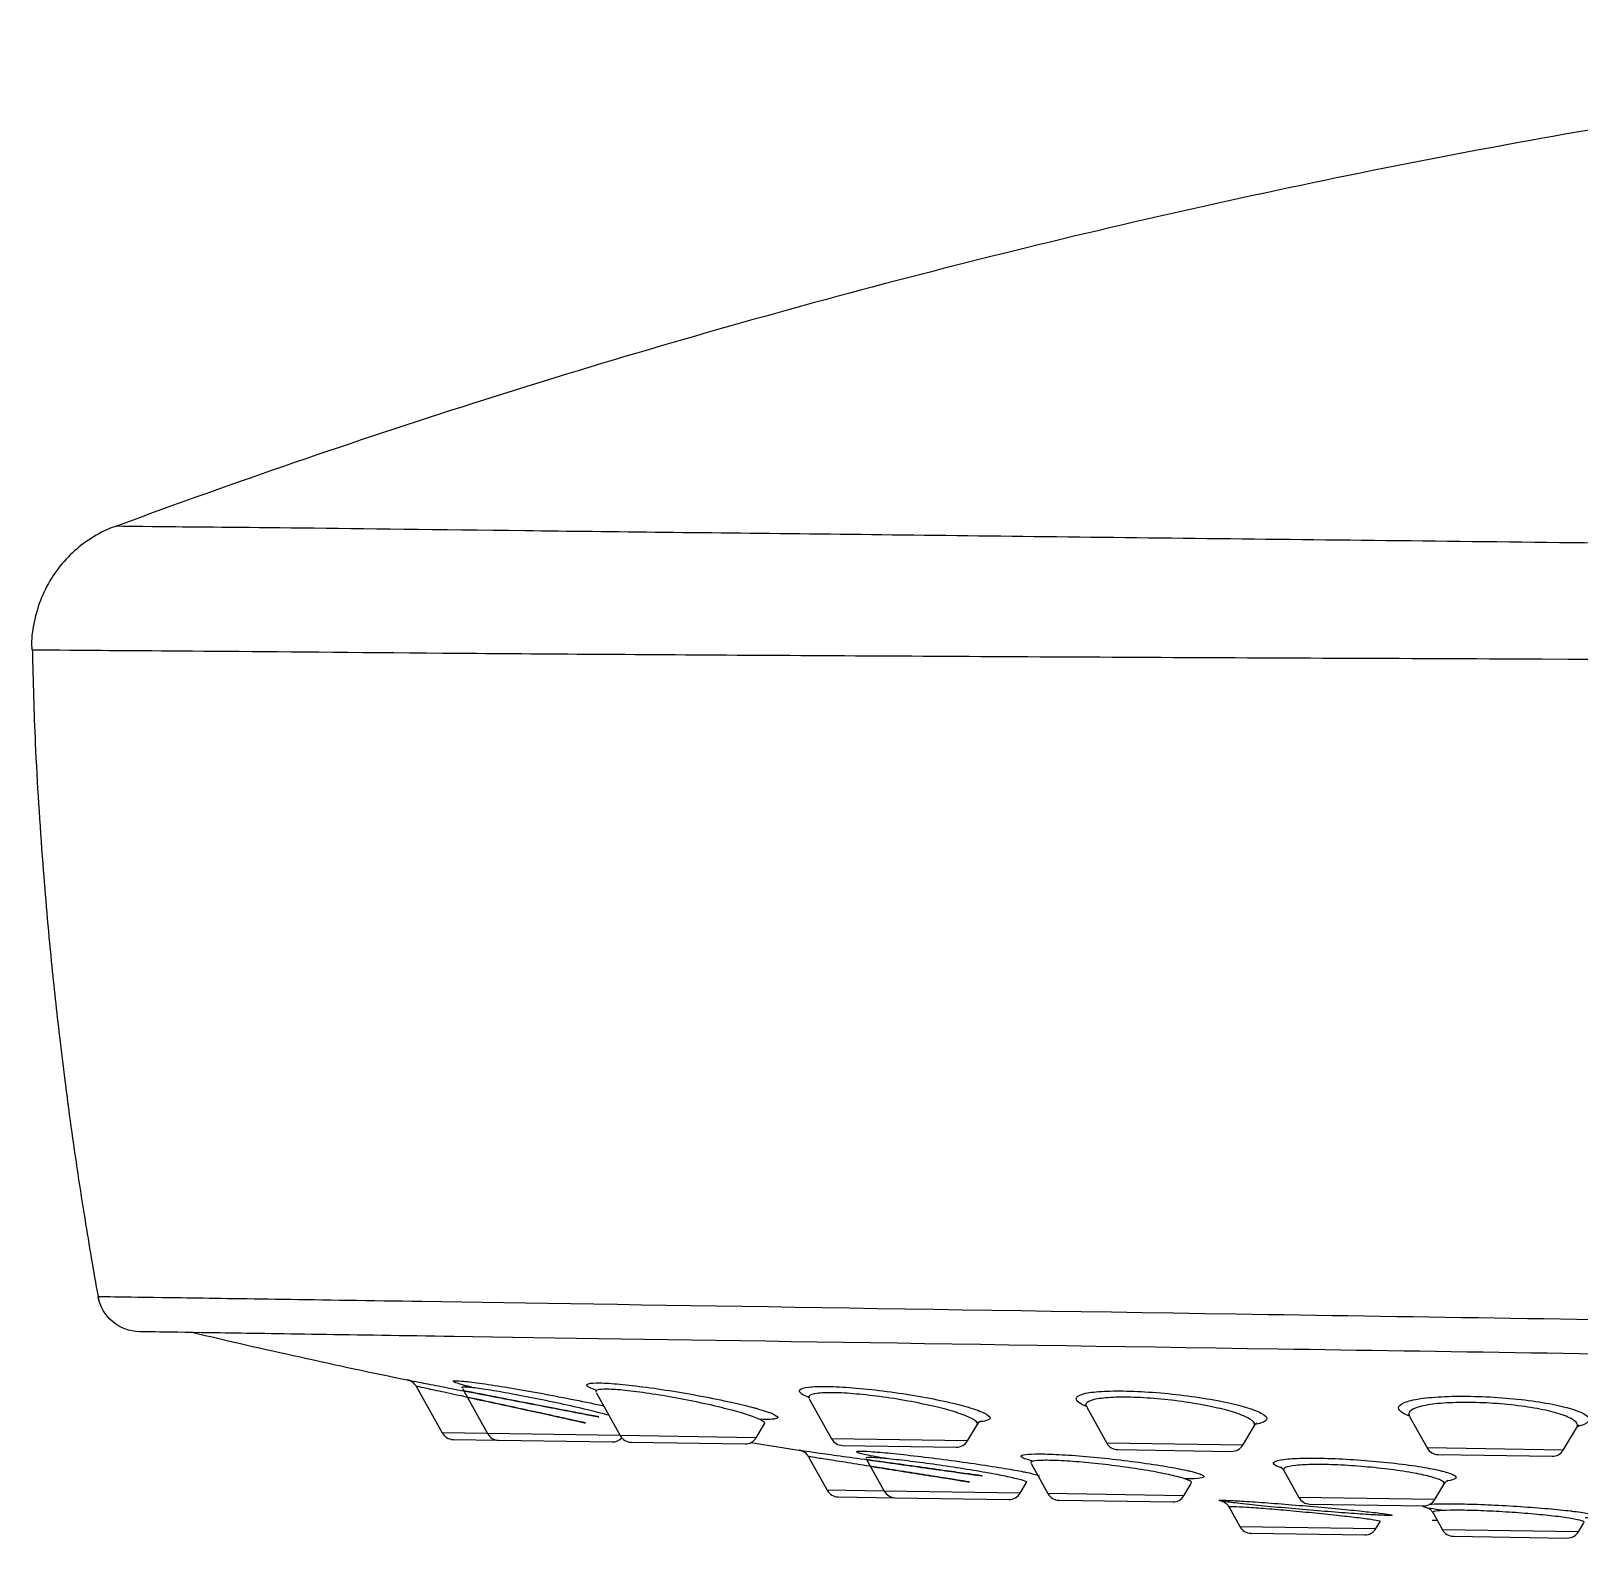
# Model space of a CAD drawing. Extents: x 20895 to 21489, y -3026 to -2606.
# Drawn here: x 21161.39 to 21197.49, y -2711.96 to -2676.83 of the extents above; entities that cross this region are included whole.
import ezdxf

# ---------------------------------------------------------------- set-up
doc = ezdxf.new("R2010")
doc.units = 0
doc.header["$LTSCALE"] = 7
doc.header["$MEASUREMENT"] = 0
doc.layers.add('41', color=7, linetype='CONTINUOUS')

msp = doc.modelspace()

# ---------------------------------------------------------------- linework, layer by layer
at = {"layer": '41', "color": 7, "linetype": 'Continuous'}
for p, q in [((21170.38129, -2708.43943), (21170.97889, -2709.51209)), ((21171.44849, -2708.47538), (21172.03507, -2709.52825)), ((21174.57247, -2708.57203), (21175.13162, -2709.57566)), ((21179.53963, -2708.72148), (21180.05752, -2709.65106)), ((21186.01057, -2708.91197), (21186.47707, -2709.74933)), ((21178.30445, -2709.62423), (21178.49576, -2709.30428)), ((21183.23035, -2709.69963), (21183.45224, -2709.32853)), ((21189.64991, -2709.7979), (21189.91312, -2709.3577)), ((21193.54331, -2709.12874), (21193.95281, -2709.86377)), ((21197.12564, -2709.91233), (21197.43921, -2709.38793)), ((21171.23637, -2709.66605), (21172.29258, -2709.68221)), ((21172.29255, -2709.68221), (21174.94583, -2709.72283)), ((21175.3891, -2709.72962), (21178.04238, -2709.77023)), ((21179.53245, -2710.08322), (21179.95947, -2710.8497)), ((21180.315, -2709.80502), (21182.96828, -2709.84564)), ((21180.86618, -2710.11631), (21181.28608, -2710.87001)), ((21186.73456, -2709.90329), (21189.38783, -2709.9439)), ((21194.21029, -2710.01772), (21196.86357, -2710.05834)), ((21184.71413, -2710.2253), (21185.10589, -2710.92848)), ((21190.60922, -2710.39171), (21190.95818, -2711.01807)), ((21184.45891, -2710.91858), (21184.60669, -2710.67143)), ((21188.27872, -2710.97705), (21188.45098, -2710.68897)), ((21194.13101, -2711.06663), (21194.34202, -2710.71375)), ((21180.21695, -2711.00366), (21181.54359, -2711.02397)), ((21181.54356, -2711.02397), (21184.19684, -2711.06458)), ((21185.36337, -2711.08244), (21188.01665, -2711.12305)), ((21191.21566, -2711.17202), (21193.86894, -2711.21264)), ((21189.33095, -2711.24309), (21189.33283, -2711.24647)), ((21189.33283, -2711.24647), (21189.58389, -2711.69711)), ((21192.75672, -2711.74568), (21192.85279, -2711.58502)), ((21192.85279, -2711.58503), (21192.85366, -2711.58356)), ((21194.08771, -2711.37782), (21194.30586, -2711.76939)), ((21189.84137, -2711.85107), (21192.49465, -2711.89169)), ((21194.56335, -2711.92335), (21197.21662, -2711.96397)), ((21197.4787, -2711.81796), (21197.60357, -2711.60913))]:
    msp.add_line(p, q, dxfattribs=at)
at = {"layer": '41', "color": 3, "linetype": 'Continuous'}
for p, q in [((21172.03497, -2709.52825), (21170.97889, -2709.51209)), ((21175.1316, -2709.57566), (21172.03507, -2709.52825)), ((21178.30445, -2709.62423), (21175.13162, -2709.57566)), ((21183.23035, -2709.69963), (21180.05752, -2709.65106)), ((21189.64991, -2709.7979), (21186.47707, -2709.74933)), ((21197.12564, -2709.91233), (21193.95281, -2709.86377)), ((21181.28603, -2710.87001), (21179.95947, -2710.8497)), ((21184.45891, -2710.91858), (21181.28608, -2710.87001)), ((21188.27872, -2710.97705), (21185.10589, -2710.92848)), ((21194.13101, -2711.06663), (21190.95818, -2711.01807)), ((21189.58389, -2711.69711), (21192.75672, -2711.74568)), ((21197.4787, -2711.81796), (21194.30586, -2711.76939))]:
    msp.add_line(p, q, dxfattribs=at)
at = {"layer": '41', "color": 7, "linetype": 'Continuous', "extrusion": (-0.000153461, 2.34914e-06, -1)}
msp.add_arc((-21163.93529, -2706.15388, -3.26029), 1, 270.876454, 349.699209, dxfattribs=at)
at = {"layer": '41', "color": 7, "linetype": 'Continuous'}
for centre, radius, start, end in [((21206.26866, -2533.17339), 178.78726, 256.700041, 258.360182), ((21171.24096, -2709.36608), 0.3, 209.123, 269.123), ((21172.29714, -2709.38225), 0.3, 209.123, 269.123), ((21174.95042, -2709.42286), 0.3, 269.123, 316.758329), ((21175.39369, -2709.42965), 0.3, 209.123, 269.123), ((21178.04697, -2709.47027), 0.3, 269.123, 329.123), ((21206.26866, -2533.17339), 178.78726, 260.96038, 261.337523), ((21180.31959, -2709.50505), 0.3, 209.123, 269.123), ((21182.97287, -2709.54567), 0.3, 269.123, 329.123), ((21186.73915, -2709.60332), 0.3, 209.123, 269.123), ((21189.39243, -2709.64394), 0.3, 269.123, 329.123), ((21194.21488, -2709.71776), 0.3, 209.123, 269.123), ((21196.86816, -2709.75838), 0.3, 269.123, 329.123), ((21180.22154, -2710.70369), 0.3, 209.123, 269.123), ((21181.54815, -2710.724), 0.3, 209.123, 269.123), ((21184.20143, -2710.76462), 0.3, 269.123, 329.123), ((21185.36796, -2710.78247), 0.3, 209.123, 269.123), ((21188.02124, -2710.82309), 0.3, 269.123, 329.123), ((21191.22025, -2710.87206), 0.3, 209.123, 269.123), ((21193.87353, -2710.91268), 0.3, 269.123, 329.123), ((21206.26866, -2533.17339), 178.78726, 266.087792, 266.124488), ((21189.84596, -2711.5511), 0.3, 209.123, 269.123), ((21192.49924, -2711.59172), 0.3, 269.123, 329.123), ((21194.56794, -2711.62339), 0.3, 209.123, 269.123), ((21197.22122, -2711.664), 0.3, 269.123, 329.123)]:
    msp.add_arc(centre, radius, start, end, dxfattribs=at)
at = {"layer": '41', "color": 7, "linetype": 'Continuous', "extrusion": (0.000940365, -0.000181939, 1)}
msp.add_arc((21170.10282, -2708.56914, 20.43176), 0.3, 26.606432, 79.023699, dxfattribs=at)
at = {"layer": '41', "color": 7, "linetype": 'Continuous', "extrusion": (0.000569763, -8.72178e-06, 1)}
msp.add_arc((21179.2576, -2710.21236, 12.10445), 0.3, 25.511038, 81.946746, dxfattribs=at)
at = {"layer": '41', "color": 7, "linetype": 'Continuous'}
for points, knots in [([(21216.07185, -2676.82509), (21213.14641, -2677.05222), (21207.20225, -2677.64911), (21198.27667, -2678.96877), (21189.31331, -2680.71654), (21180.44039, -2682.87707), (21171.78916, -2685.408), (21166.14833, -2687.34858), (21163.40415, -2688.36242)], [0, 0, 0, 0, 0.16263823, 0.33143989, 0.50024289, 0.66904591, 0.83784757, 1, 1, 1, 1]), ([(21163.40389, -2688.36314), (21163.32055, -2688.38889), (21163.06266, -2688.48298), (21162.6656, -2688.71933), (21162.24149, -2689.08025), (21161.88819, -2689.51982), (21161.61218, -2690.03319), (21161.44978, -2690.60699), (21161.38475, -2691.02826), (21161.41061, -2691.24483), (21161.41275, -2691.26099)], [0, 0, 0, 0, 0.06917775, 0.21929536, 0.36504276, 0.5115532, 0.66674116, 0.82598481, 0.98701631, 1, 1, 1, 1]), ([(21161.42058, -2691.25946), (21161.43321, -2691.98529), (21161.48367, -2693.64875), (21161.63886, -2696.07121), (21161.83771, -2698.3502), (21162.02, -2700.03178), (21162.16571, -2701.2218), (21162.29413, -2702.19571), (21162.45252, -2703.31366), (21162.6772, -2704.76387), (21162.8632, -2705.84551), (21162.97182, -2706.44421)], [0, 0, 0, 0, 0.14248967, 0.32677485, 0.47648938, 0.59163186, 0.65885347, 0.71188231, 0.78450509, 0.8805444, 1, 1, 1, 1]), ([(21234.55517, -2708.23503), (21229.43246, -2708.15662), (21222.38783, -2708.04878), (21210.59749, -2707.86829), (21206.55012, -2707.80634), (21198.3424, -2707.6807), (21194.35225, -2707.61962), (21182.72287, -2707.4416), (21175.968, -2707.3382), (21168.88599, -2707.22979), (21167.03896, -2707.20151), (21164.56353, -2707.16362), (21163.91759, -2707.15373), (21163.92024, -2707.15377)], [0, 0, 0, 0, 0.2500072, 0.2500072, 0.37501081, 0.37501081, 0.50001441, 0.50001441, 0.75002161, 0.75002161, 0.87502521, 0.87502521, 1, 1, 1, 1]), ([(21170.17289, -2708.27901), (21170.17286, -2708.27901), (21170.17556, -2708.27953), (21170.18099, -2708.28058), (21170.202, -2708.28464), (21170.26451, -2708.29674), (21170.36302, -2708.31579), (21170.46183, -2708.33491), (21170.59947, -2708.36153), (21170.76427, -2708.39339), (21170.93152, -2708.42572), (21171.1312, -2708.46431), (21171.34694, -2708.506), (21171.56707, -2708.54852), (21171.80984, -2708.5954), (21172.05566, -2708.64285), (21172.30567, -2708.69111), (21172.56569, -2708.74127), (21172.81444, -2708.78924), (21173.06478, -2708.83752), (21173.31069, -2708.88491), (21173.53129, -2708.92742), (21173.70646, -2708.96116), (21173.86934, -2708.99253), (21174.0107, -2709.01975)], [0, 0, 0, 0, 0.03557056, 0.03557056, 0.03557056, 0.17293505, 0.17293505, 0.17293505, 0.31069873, 0.31069873, 0.31069873, 0.45052423, 0.45052423, 0.45052423, 0.59321954, 0.59321954, 0.59321954, 0.73839576, 0.73839576, 0.73839576, 0.88455147, 0.88455147, 0.88455147, 1, 1, 1, 1]), ([(21171.73365, -2708.4666), (21171.69664, -2708.45758), (21171.66141, -2708.44882), (21171.62814, -2708.44036), (21171.47704, -2708.40197), (21171.36362, -2708.36913), (21171.29967, -2708.34515), (21171.26699, -2708.33289), (21171.24668, -2708.32275), (21171.23909, -2708.31497)], [0, 0, 0, 0, 0.12594937, 0.12594937, 0.12594937, 0.70481239, 0.70481239, 0.70481239, 1, 1, 1, 1]), ([(21174.0107, -2709.01975), (21174.04651, -2709.02665), (21174.08106, -2709.0333), (21174.11422, -2709.03968), (21174.27502, -2709.07064), (21174.40507, -2709.09567), (21174.4925, -2709.11249), (21174.57816, -2709.12898), (21174.62531, -2709.13805), (21174.62962, -2709.13888), (21174.63388, -2709.1397), (21174.59661, -2709.13253), (21174.52114, -2709.11801), (21174.44576, -2709.1035), (21174.33028, -2709.08128), (21174.18462, -2709.05324), (21174.03726, -2709.02487), (21173.85511, -2708.9898), (21173.65322, -2708.95091), (21173.44744, -2708.91126), (21173.21564, -2708.8666), (21172.97657, -2708.8205), (21172.73298, -2708.77354), (21172.47521, -2708.72382), (21172.22419, -2708.67538), (21171.97056, -2708.62643), (21171.71678, -2708.57743), (21171.48412, -2708.53249), (21171.4803, -2708.53176), (21171.4765, -2708.53102), (21171.47269, -2708.53029)], [0, 0, 0, 0, 0.02498862, 0.02498862, 0.02498862, 0.14787356, 0.14787356, 0.14787356, 0.26823203, 0.26823203, 0.26823203, 0.3869032, 0.3869032, 0.3869032, 0.50540646, 0.50540646, 0.50540646, 0.62527724, 0.62527724, 0.62527724, 0.74748153, 0.74748153, 0.74748153, 0.87203589, 0.87203589, 0.87203589, 0.99793664, 0.99793664, 0.99793664, 1, 1, 1, 1]), ([(21174.57259, -2708.5195), (21174.50355, -2708.49504), (21174.44941, -2708.47241), (21174.41248, -2708.45242), (21174.39078, -2708.44067), (21174.37481, -2708.42971), (21174.36466, -2708.41967)], [0, 0, 0, 0, 0.6300107, 0.6300107, 0.6300107, 1, 1, 1, 1]), ([(21179.55261, -2708.69736), (21179.47154, -2708.66596), (21179.4089, -2708.63584), (21179.3678, -2708.60827), (21179.3571, -2708.6011), (21179.34781, -2708.59406), (21179.33994, -2708.58718)], [0, 0, 0, 0, 0.79342029, 0.79342029, 0.79342029, 1, 1, 1, 1]), ([(21185.97083, -2708.85747), (21185.97098, -2708.85722), (21185.97407, -2708.85488), (21185.99451, -2708.85682), (21186.00373, -2708.90216), (21186.00422, -2708.9046)], [0, 0, 0, 0, 0.08764867, 0.95226641, 1, 1, 1, 1]), ([(21178.78273, -2709.17365), (21178.76205, -2709.18329), (21178.72652, -2709.19027), (21178.67684, -2709.19432), (21178.60481, -2709.20018), (21178.50126, -2709.2), (21178.37318, -2709.19385)], [0, 0, 0, 0, 0.40831551, 0.40831551, 0.40831551, 1, 1, 1, 1]), ([(21183.45857, -2709.33209), (21183.46488, -2709.31621), (21183.48526, -2709.2693), (21183.52912, -2709.24627), (21183.53676, -2709.24061), (21183.53815, -2709.24074)], [0, 0, 0, 0, 0.22586087, 0.76068863, 1, 1, 1, 1]), ([(21183.71421, -2709.21104), (21183.6924, -2709.22193), (21183.66218, -2709.23143), (21183.62383, -2709.23935), (21183.58326, -2709.24772), (21183.53304, -2709.25442), (21183.47432, -2709.25935)], [0, 0, 0, 0, 0.4860828, 0.4860828, 0.4860828, 1, 1, 1, 1]), ([(21189.91972, -2709.35737), (21189.92185, -2709.34977), (21189.93621, -2709.30136), (21189.97425, -2709.28815), (21189.98084, -2709.28552), (21189.98078, -2709.28542)], [0, 0, 0, 0, 0.10593375, 0.72308109, 1, 1, 1, 1]), ([(21193.50857, -2709.07826), (21193.51228, -2709.07399), (21193.53252, -2709.07377), (21193.53748, -2709.11894), (21193.53754, -2709.11957)], [0, 0, 0, 0, 0.98607013, 1, 1, 1, 1]), ([(21197.445, -2709.3923), (21197.4568, -2709.37009), (21197.4766, -2709.33138), (21197.48604, -2709.32648), (21197.4866, -2709.32763)], [0, 0, 0, 0, 0.45620781, 1, 1, 1, 1]), ([(21179.30657, -2709.91594), (21179.3065, -2709.91593), (21179.31432, -2709.91703), (21179.33008, -2709.91924), (21179.36528, -2709.92419), (21179.44087, -2709.93481), (21179.55041, -2709.95019), (21179.66024, -2709.96562), (21179.80717, -2709.98626), (21179.97893, -2710.01038), (21180.15211, -2710.0347), (21180.35523, -2710.06321), (21180.5716, -2710.09358), (21180.79016, -2710.12426), (21181.02822, -2710.15766), (21181.26629, -2710.19105), (21181.50618, -2710.2247), (21181.75269, -2710.25927), (21181.98548, -2710.2919), (21182.21868, -2710.32459), (21182.44458, -2710.35625), (21182.64414, -2710.38421), (21182.84273, -2710.41203), (21183.02078, -2710.43697), (21183.16298, -2710.45688), (21183.28148, -2710.47348), (21183.37783, -2710.48697), (21183.44606, -2710.49652)], [0, 0, 0, 0, 0.05332965, 0.05332965, 0.05332965, 0.17205333, 0.17205333, 0.17205333, 0.29109191, 0.29109191, 0.29109191, 0.41112117, 0.41112117, 0.41112117, 0.53238477, 0.53238477, 0.53238477, 0.65459538, 0.65459538, 0.65459538, 0.77704144, 0.77704144, 0.77704144, 0.89889434, 0.89889434, 0.89889434, 1, 1, 1, 1]), ([(21181.37299, -2710.11856), (21181.26931, -2710.10093), (21181.17407, -2710.08399), (21181.09008, -2710.06821), (21181.00489, -2710.05221), (21180.92999, -2710.03719), (21180.86757, -2710.02359), (21180.75442, -2709.99892), (21180.68045, -2709.9784), (21180.65299, -2709.96399), (21180.6487, -2709.96175), (21180.64552, -2709.95963), (21180.64345, -2709.95766)], [0, 0, 0, 0, 0.24193828, 0.24193828, 0.24193828, 0.48497408, 0.48497408, 0.48497408, 0.93054766, 0.93054766, 0.93054766, 1, 1, 1, 1]), ([(21183.44606, -2710.49652), (21183.45909, -2710.49835), (21183.47115, -2710.50003), (21183.4822, -2710.50158), (21183.5503, -2710.51112), (21183.58028, -2710.51531), (21183.56951, -2710.51381), (21183.55881, -2710.51231), (21183.50756, -2710.50513), (21183.42016, -2710.49289), (21183.33269, -2710.48065), (21183.20666, -2710.463), (21183.05265, -2710.44143), (21182.89759, -2710.41971), (21182.70998, -2710.39343), (21182.50529, -2710.36475), (21182.29856, -2710.33578), (21182.06878, -2710.30358), (21181.83473, -2710.27077), (21181.59862, -2710.23766), (21181.35169, -2710.20303), (21181.11424, -2710.16972), (21181.03206, -2710.15819), (21180.95023, -2710.14671), (21180.86956, -2710.13539)], [0, 0, 0, 0, 0.02447649, 0.02447649, 0.02447649, 0.17748538, 0.17748538, 0.17748538, 0.32958502, 0.32958502, 0.32958502, 0.48177536, 0.48177536, 0.48177536, 0.63500267, 0.63500267, 0.63500267, 0.78977418, 0.78977418, 0.78977418, 0.94594283, 0.94594283, 0.94594283, 1, 1, 1, 1]), ([(21184.72931, -2710.16536), (21184.71944, -2710.16277), (21184.70986, -2710.16019), (21184.70056, -2710.15764), (21184.59197, -2710.12783), (21184.52096, -2710.10034), (21184.49412, -2710.07762), (21184.4941, -2710.07761), (21184.49408, -2710.07759), (21184.49407, -2710.07758)], [0, 0, 0, 0, 0.07810898, 0.07810898, 0.07810898, 0.99942765, 0.99942765, 0.99942765, 1, 1, 1, 1]), ([(21190.537, -2710.3087), (21190.53709, -2710.3087), (21190.53906, -2710.3093), (21190.55869, -2710.31792), (21190.5905, -2710.36531), (21190.60765, -2710.39156)], [0, 0, 0, 0, 0.08517126, 0.60036077, 1, 1, 1, 1]), ([(21188.72738, -2710.55058), (21188.69755, -2710.56628), (21188.62625, -2710.57726), (21188.51922, -2710.58257), (21188.45688, -2710.58565), (21188.38139, -2710.58687), (21188.29521, -2710.58621)], [0, 0, 0, 0, 0.63197254, 0.63197254, 0.63197254, 1, 1, 1, 1]), ([(21194.34845, -2710.71378), (21194.35315, -2710.7018), (21194.37138, -2710.66027), (21194.42079, -2710.62782), (21194.44087, -2710.61697), (21194.44343, -2710.61574), (21194.44343, -2710.61571)], [0, 0, 0, 0, 0.12728246, 0.48760749, 0.83933956, 1, 1, 1, 1]), ([(21193.13526, -2711.43359), (21193.12968, -2711.43648), (21193.10793, -2711.43798), (21193.07048, -2711.43803), (21193.01319, -2711.4381), (21192.91756, -2711.43475), (21192.79155, -2711.42827), (21192.66559, -2711.42179), (21192.50583, -2711.41201), (21192.32551, -2711.39973), (21192.14487, -2711.38743), (21191.93864, -2711.37228), (21191.72385, -2711.35555), (21191.50836, -2711.33877), (21191.27834, -2711.31992), (21191.05272, -2711.30057), (21190.82635, -2711.28115), (21190.59819, -2711.26068), (21190.38705, -2711.24086), (21190.17551, -2711.221), (21189.97521, -2711.20124), (21189.8028, -2711.18322), (21189.69966, -2711.17244), (21189.60497, -2711.16212), (21189.5216, -2711.15259), (21189.37867, -2711.13625), (21189.26632, -2711.12187), (21189.19457, -2711.11072), (21189.12495, -2711.0999), (21189.09153, -2711.09183), (21189.09722, -2711.08717), (21189.09722, -2711.08717), (21189.09722, -2711.08717), (21189.09722, -2711.08716)], [0, 0, 0, 0, 0.07015784, 0.07015784, 0.07015784, 0.17747494, 0.17747494, 0.17747494, 0.28473618, 0.28473618, 0.28473618, 0.39218929, 0.39218929, 0.39218929, 0.49999862, 0.49999862, 0.49999862, 0.60817462, 0.60817462, 0.60817462, 0.71656761, 0.71656761, 0.71656761, 0.780816, 0.780816, 0.780816, 0.89208359, 0.89208359, 0.89208359, 0.99995291, 0.99995291, 0.99995291, 1, 1, 1, 1]), ([(21189.15871, -2711.10335), (21189.15889, -2711.10343), (21189.16128, -2711.1041), (21189.17297, -2711.10731), (21189.20635, -2711.12057), (21189.25683, -2711.15179), (21189.3035, -2711.19414), (21189.32207, -2711.23182), (21189.32719, -2711.24456)], [0, 0, 0, 0, 0.14523478, 0.34939648, 0.51065544, 0.66825712, 0.89546918, 1, 1, 1, 1]), ([(21193.96126, -2711.25659), (21193.96127, -2711.25623), (21193.96974, -2711.25895), (21194.01433, -2711.28679), (21194.06106, -2711.32839), (21194.07852, -2711.36618), (21194.08377, -2711.37949)], [0, 0, 0, 0, 0.38445171, 0.63518089, 0.88309808, 1, 1, 1, 1])]:
    msp.add_open_spline(points, degree=3, knots=knots, dxfattribs=at)
at = {"layer": '41', "color": 3, "linetype": 'Continuous'}
for points, knots in [([(21163.37021, -2688.36637), (21163.37021, -2688.36637), (21163.37021, -2688.36637), (21163.36889, -2688.36638), (21163.74736, -2688.37117), (21165.2045, -2688.38626), (21166.29635, -2688.39516), (21169.14697, -2688.42639), (21170.87543, -2688.44905), (21174.93689, -2688.49649), (21177.26781, -2688.52258), (21182.31185, -2688.57885), (21185.08674, -2688.61213), (21190.89656, -2688.67994), (21193.91158, -2688.71204), (21203.28484, -2688.82123), (21209.74102, -2688.90604), (21215.88473, -2688.97686)], [0, 0, 0, 0, 0.00008261, 0.00008261, 0.12507228, 0.12507228, 0.25006195, 0.25006195, 0.37505163, 0.37505163, 0.5000413, 0.5000413, 0.62503098, 0.62503098, 0.75002065, 0.75002065, 1, 1, 1, 1]), ([(21216.25057, -2691.55221), (21209.88034, -2691.5333), (21203.14902, -2691.5006), (21193.36303, -2691.4604), (21190.21221, -2691.44867), (21184.13322, -2691.41825), (21181.2312, -2691.40187), (21175.95299, -2691.37229), (21173.51165, -2691.35612), (21169.26218, -2691.32378), (21167.45288, -2691.30636), (21164.46818, -2691.28273), (21163.32691, -2691.27579), (21161.80248, -2691.26327), (21161.40642, -2691.25907), (21161.40778, -2691.25904), (21161.40778, -2691.25904), (21161.40778, -2691.25904)], [0, 0, 0, 0, 0.24999957, 0.24999957, 0.37499936, 0.37499936, 0.49999915, 0.49999915, 0.62499893, 0.62499893, 0.74999872, 0.74999872, 0.87499851, 0.87499851, 0.99999829, 0.99999829, 1, 1, 1, 1]), ([(21162.9514, -2706.33127), (21162.9514, -2706.33127), (21162.9514, -2706.33127), (21162.95323, -2706.3313), (21163.62378, -2706.34066), (21166.17425, -2706.37832), (21168.07453, -2706.4069), (21175.35099, -2706.51862), (21182.28914, -2706.62735), (21194.21481, -2706.81159), (21198.30646, -2706.87443), (21206.72321, -2707.00003), (21210.86836, -2707.06009), (21218.92368, -2707.17078), (21222.73942, -2707.21998), (21229.67725, -2707.29979), (21232.76573, -2707.32923), (21235.33831, -2707.34661)], [0, 0, 0, 0, 0.00000992, 0.00000992, 0.12500868, 0.12500868, 0.25000744, 0.25000744, 0.50000496, 0.50000496, 0.62500372, 0.62500372, 0.75000248, 0.75000248, 0.87500124, 0.87500124, 1, 1, 1, 1]), ([(21171.23909, -2708.31497), (21171.23289, -2708.30859), (21171.23519, -2708.30379), (21171.24621, -2708.3007), (21171.27023, -2708.29394), (21171.33636, -2708.2951), (21171.43903, -2708.30406), (21171.54096, -2708.31296), (21171.68166, -2708.3298), (21171.84921, -2708.3531), (21172.01785, -2708.37655), (21172.21819, -2708.40717), (21172.43374, -2708.44238), (21172.65296, -2708.47819), (21172.89377, -2708.51971), (21173.13681, -2708.56354), (21173.38477, -2708.60826), (21173.64175, -2708.6566), (21173.88709, -2708.70466), (21174.13608, -2708.75343), (21174.37994, -2708.80325), (21174.5985, -2708.85002), (21174.65218, -2708.8615), (21174.70468, -2708.87287), (21174.75574, -2708.88408)], [0, 0, 0, 0, 0.06731398, 0.06731398, 0.06731398, 0.21409633, 0.21409633, 0.21409633, 0.35978518, 0.35978518, 0.35978518, 0.50639568, 0.50639568, 0.50639568, 0.65551655, 0.65551655, 0.65551655, 0.80770418, 0.80770418, 0.80770418, 0.96221829, 0.96221829, 0.96221829, 1, 1, 1, 1]), ([(21173.78498, -2709.16217), (21173.6621, -2709.13513), (21173.52037, -2709.10403), (21173.36774, -2709.07065), (21173.1745, -2709.02838), (21172.95875, -2708.98137), (21172.73859, -2708.9336), (21172.51872, -2708.8859), (21172.2884, -2708.83612), (21172.06637, -2708.78831), (21171.84729, -2708.74113), (21171.63037, -2708.69459), (21171.43323, -2708.6524), (21171.23963, -2708.61097), (21171.05995, -2708.57263), (21170.9092, -2708.54051), (21170.76055, -2708.50885), (21170.63607, -2708.48239), (21170.54664, -2708.46339), (21170.45748, -2708.44445), (21170.40077, -2708.43243), (21170.38173, -2708.42839), (21170.37684, -2708.42735), (21170.3744, -2708.42683), (21170.37438, -2708.42683)], [0, 0, 0, 0, 0.11409334, 0.11409334, 0.11409334, 0.25930929, 0.25930929, 0.25930929, 0.404307, 0.404307, 0.404307, 0.54735268, 0.54735268, 0.54735268, 0.68781604, 0.68781604, 0.68781604, 0.82633392, 0.82633392, 0.82633392, 0.96448626, 0.96448626, 0.96448626, 1, 1, 1, 1]), ([(21174.86683, -2709.10222), (21174.74159, -2709.06846), (21174.59586, -2709.03138), (21174.43814, -2708.99314), (21174.2462, -2708.9466), (21174.03151, -2708.89716), (21173.81168, -2708.84886), (21173.59422, -2708.80108), (21173.36585, -2708.75311), (21173.14494, -2708.7088), (21172.92792, -2708.66526), (21172.71231, -2708.62408), (21172.5157, -2708.58858), (21172.32217, -2708.55365), (21172.14189, -2708.52329), (21171.99008, -2708.50007), (21171.83919, -2708.47699), (21171.71234, -2708.46034), (21171.62062, -2708.45158), (21171.52823, -2708.44276), (21171.46892, -2708.44171), (21171.44781, -2708.44852), (21171.44004, -2708.45103), (21171.43737, -2708.45463), (21171.43969, -2708.45926)], [0, 0, 0, 0, 0.11692497, 0.11692497, 0.11692497, 0.25986804, 0.25986804, 0.25986804, 0.40123706, 0.40123706, 0.40123706, 0.5401004, 0.5401004, 0.5401004, 0.6767843, 0.6767843, 0.6767843, 0.81265978, 0.81265978, 0.81265978, 0.94956424, 0.94956424, 0.94956424, 1, 1, 1, 1]), ([(21171.55593, -2708.67867), (21171.55601, -2708.67869), (21171.55608, -2708.6787), (21171.55615, -2708.67872), (21171.76419, -2708.72329), (21171.99054, -2708.77193), (21172.2162, -2708.8206), (21172.43866, -2708.86858), (21172.66651, -2708.91791), (21172.88141, -2708.96461), (21173.09121, -2709.01021), (21173.2942, -2709.05452), (21173.47414, -2709.09393), (21173.64967, -2709.13238), (21173.8078, -2709.16717), (21173.9356, -2709.19535), (21174.06132, -2709.22308), (21174.1609, -2709.24512), (21174.22587, -2709.25951), (21174.29073, -2709.27388), (21174.32276, -2709.281), (21174.3191, -2709.28019), (21174.31539, -2709.27936), (21174.27487, -2709.27037), (21174.20123, -2709.25406), (21174.12582, -2709.23735), (21174.01358, -2709.21253), (21173.87469, -2709.18192), (21173.84596, -2709.17559), (21173.81602, -2709.169), (21173.78498, -2709.16217)], [0, 0, 0, 0, 0.00004423, 0.00004423, 0.00004423, 0.1280118, 0.1280118, 0.1280118, 0.2540979, 0.2540979, 0.2540979, 0.37714247, 0.37714247, 0.37714247, 0.49713463, 0.49713463, 0.49713463, 0.61515997, 0.61515997, 0.61515997, 0.73300895, 0.73300895, 0.73300895, 0.85255523, 0.85255523, 0.85255523, 0.97501659, 0.97501659, 0.97501659, 1, 1, 1, 1]), ([(21174.36466, -2708.41967), (21174.34741, -2708.40258), (21174.34705, -2708.38812), (21174.36413, -2708.3769), (21174.3907, -2708.35945), (21174.46023, -2708.34933), (21174.56718, -2708.34748), (21174.67245, -2708.34566), (21174.81687, -2708.35179), (21174.98829, -2708.36535), (21175.15907, -2708.37886), (21175.36125, -2708.40008), (21175.57807, -2708.4272), (21175.79697, -2708.45457), (21176.03665, -2708.48868), (21176.27777, -2708.52667), (21176.52339, -2708.56537), (21176.77708, -2708.60915), (21177.01869, -2708.65444), (21177.26505, -2708.70063), (21177.50554, -2708.74965), (21177.72079, -2708.79754), (21177.9063, -2708.83881), (21178.07723, -2708.88013), (21178.22314, -2708.91902)], [0, 0, 0, 0, 0.0856032, 0.0856032, 0.0856032, 0.2186581, 0.2186581, 0.2186581, 0.34957651, 0.34957651, 0.34957651, 0.47997062, 0.47997062, 0.47997062, 0.61161053, 0.61161053, 0.61161053, 0.74572527, 0.74572527, 0.74572527, 0.88252667, 0.88252667, 0.88252667, 1, 1, 1, 1]), ([(21178.00445, -2709.06127), (21177.87728, -2709.02253), (21177.72781, -2708.98147), (21177.56509, -2708.94056), (21177.37553, -2708.89291), (21177.16306, -2708.84425), (21176.94475, -2708.7985), (21176.73007, -2708.7535), (21176.50398, -2708.71009), (21176.28462, -2708.67177), (21176.069, -2708.63409), (21175.85411, -2708.60032), (21175.65767, -2708.57326), (21175.46302, -2708.54644), (21175.28122, -2708.5255), (21175.12778, -2708.51224), (21174.97376, -2708.49893), (21174.84404, -2708.49301), (21174.7499, -2708.49501), (21174.65425, -2708.49704), (21174.59257, -2708.5073), (21174.56984, -2708.52484), (21174.55925, -2708.53301), (21174.55697, -2708.54286), (21174.56276, -2708.55417)], [0, 0, 0, 0, 0.11949193, 0.11949193, 0.11949193, 0.25921172, 0.25921172, 0.25921172, 0.39658131, 0.39658131, 0.39658131, 0.53161095, 0.53161095, 0.53161095, 0.66543238, 0.66543238, 0.66543238, 0.79980693, 0.79980693, 0.79980693, 0.93637203, 0.93637203, 0.93637203, 1, 1, 1, 1]), ([(21179.33994, -2708.58718), (21179.30463, -2708.5563), (21179.29793, -2708.52857), (21179.32108, -2708.50569), (21179.34888, -2708.47823), (21179.42059, -2708.457), (21179.53074, -2708.44399), (21179.63865, -2708.43125), (21179.78651, -2708.42603), (21179.96196, -2708.42884), (21180.13509, -2708.43161), (21180.33985, -2708.44226), (21180.55912, -2708.45987), (21180.77831, -2708.47747), (21181.01792, -2708.50249), (21181.25841, -2708.53278), (21181.50189, -2708.56344), (21181.75281, -2708.60033), (21181.99125, -2708.6404), (21182.23438, -2708.68126), (21182.47108, -2708.72652), (21182.68267, -2708.77253), (21182.87314, -2708.81394), (21183.04771, -2708.85689), (21183.1953, -2708.89864)], [0, 0, 0, 0, 0.10940285, 0.10940285, 0.10940285, 0.24075445, 0.24075445, 0.24075445, 0.36939674, 0.36939674, 0.36939674, 0.49629107, 0.49629107, 0.49629107, 0.62311044, 0.62311044, 0.62311044, 0.75150225, 0.75150225, 0.75150225, 0.88245134, 0.88245134, 0.88245134, 1, 1, 1, 1]), ([(21182.98312, -2709.04083), (21182.85418, -2708.99923), (21182.701, -2708.95655), (21182.53326, -2708.91548), (21182.34637, -2708.86972), (21182.13653, -2708.82482), (21181.92036, -2708.78435), (21181.70801, -2708.7446), (21181.48388, -2708.70807), (21181.26604, -2708.67777), (21181.05074, -2708.64781), (21180.83577, -2708.62314), (21180.63911, -2708.60586), (21180.44236, -2708.58858), (21180.25849, -2708.57823), (21180.10334, -2708.57573), (21179.94612, -2708.5732), (21179.81391, -2708.57868), (21179.71802, -2708.59163), (21179.62016, -2708.60485), (21179.55723, -2708.62624), (21179.53404, -2708.65383), (21179.52169, -2708.66851), (21179.52039, -2708.68518), (21179.52978, -2708.70336)], [0, 0, 0, 0, 0.12184138, 0.12184138, 0.12184138, 0.25798177, 0.25798177, 0.25798177, 0.39169771, 0.39169771, 0.39169771, 0.52386781, 0.52386781, 0.52386781, 0.65613895, 0.65613895, 0.65613895, 0.79023327, 0.79023327, 0.79023327, 0.9271285, 0.9271285, 0.9271285, 1, 1, 1, 1]), ([(21186.03317, -2708.90732), (21185.94301, -2708.87216), (21185.87369, -2708.83724), (21185.82878, -2708.80418), (21185.76845, -2708.75977), (21185.75069, -2708.71752), (21185.77769, -2708.68108), (21185.8044, -2708.64502), (21185.87578, -2708.61363), (21185.98655, -2708.58976), (21186.09517, -2708.56635), (21186.24478, -2708.54952), (21186.42305, -2708.54083), (21186.59785, -2708.53231), (21186.80509, -2708.53138), (21187.02735, -2708.53816), (21187.24723, -2708.54486), (21187.48783, -2708.55928), (21187.72922, -2708.58016), (21187.97128, -2708.6011), (21188.22067, -2708.62908), (21188.4574, -2708.66174), (21188.69761, -2708.69489), (21188.93124, -2708.73373), (21189.14001, -2708.7751), (21189.33638, -2708.814), (21189.51556, -2708.85606), (21189.66557, -2708.89837)], [0, 0, 0, 0, 0.08858118, 0.08858118, 0.08858118, 0.20773921, 0.20773921, 0.20773921, 0.32565412, 0.32565412, 0.32565412, 0.44125705, 0.44125705, 0.44125705, 0.55456891, 0.55456891, 0.55456891, 0.66663241, 0.66663241, 0.66663241, 0.77897832, 0.77897832, 0.77897832, 0.89297557, 0.89297557, 0.89297557, 1, 1, 1, 1]), ([(21189.46183, -2709.04052), (21189.33038, -2708.99838), (21189.17255, -2708.95659), (21188.99888, -2708.91801), (21188.8139, -2708.87692), (21188.6061, -2708.83842), (21188.3919, -2708.80564), (21188.18063, -2708.77332), (21187.95744, -2708.7457), (21187.74062, -2708.72512), (21187.52436, -2708.7046), (21187.30848, -2708.69054), (21187.11137, -2708.68418), (21186.91214, -2708.67775), (21186.72642, -2708.67901), (21186.57029, -2708.68784), (21186.41107, -2708.69683), (21186.27795, -2708.71396), (21186.18211, -2708.7376), (21186.08442, -2708.7617), (21186.02251, -2708.79328), (21186.00088, -2708.8295), (21185.98885, -2708.84963), (21185.98905, -2708.87151), (21186.00109, -2708.89455)], [0, 0, 0, 0, 0.12447168, 0.12447168, 0.12447168, 0.2573115, 0.2573115, 0.2573115, 0.38834261, 0.38834261, 0.38834261, 0.51907683, 0.51907683, 0.51907683, 0.65127155, 0.65127155, 0.65127155, 0.78612472, 0.78612472, 0.78612472, 0.92359584, 0.92359584, 0.92359584, 1, 1, 1, 1]), ([(21193.53669, -2709.11971), (21193.45954, -2709.08952), (21193.39876, -2709.05878), (21193.35675, -2709.02858), (21193.29257, -2708.98245), (21193.27058, -2708.93636), (21193.29289, -2708.89412), (21193.31521, -2708.85189), (21193.38253, -2708.81233), (21193.48987, -2708.77891), (21193.59585, -2708.74592), (21193.74393, -2708.71798), (21193.92207, -2708.69764), (21194.09661, -2708.67771), (21194.30499, -2708.66452), (21194.52963, -2708.65932), (21194.75014, -2708.65422), (21194.99247, -2708.65666), (21195.23624, -2708.66646), (21195.47798, -2708.67618), (21195.72774, -2708.69339), (21195.9651, -2708.7166), (21196.2037, -2708.73993), (21196.43622, -2708.76994), (21196.6443, -2708.8041), (21196.84914, -2708.83774), (21197.03562, -2708.87626), (21197.19024, -2708.9167)], [0, 0, 0, 0, 0.07803228, 0.07803228, 0.07803228, 0.19742585, 0.19742585, 0.19742585, 0.31685778, 0.31685778, 0.31685778, 0.43477286, 0.43477286, 0.43477286, 0.55028282, 0.55028282, 0.55028282, 0.66362381, 0.66362381, 0.66362381, 0.77598262, 0.77598262, 0.77598262, 0.88891249, 0.88891249, 0.88891249, 1, 1, 1, 1]), ([(21178.4981, -2709.30027), (21178.49971, -2709.29756), (21178.50065, -2709.29472), (21178.50091, -2709.29175), (21178.50292, -2709.26922), (21178.46601, -2709.23895), (21178.3942, -2709.20378), (21178.32099, -2709.16792), (21178.2095, -2709.12596), (21178.06978, -2709.08159), (21178.04867, -2709.07488), (21178.02688, -2709.0681), (21178.00445, -2709.06127)], [0, 0, 0, 0, 0.05711589, 0.05711589, 0.05711589, 0.49135828, 0.49135828, 0.49135828, 0.93404309, 0.93404309, 0.93404309, 1, 1, 1, 1]), ([(21178.22314, -2708.91902), (21178.24894, -2708.9259), (21178.27402, -2708.93271), (21178.29834, -2708.93945), (21178.45984, -2708.98422), (21178.58938, -2709.02637), (21178.67524, -2709.06225), (21178.75996, -2709.09766), (21178.8045, -2709.12796), (21178.80414, -2709.15042), (21178.804, -2709.15933), (21178.7968, -2709.1671), (21178.78273, -2709.17365)], [0, 0, 0, 0, 0.0587621, 0.0587621, 0.0587621, 0.45457454, 0.45457454, 0.45457454, 0.8451533, 0.8451533, 0.8451533, 1, 1, 1, 1]), ([(21183.45562, -2709.32275), (21183.45887, -2709.31728), (21183.4608, -2709.31161), (21183.46141, -2709.30575), (21183.46474, -2709.2737), (21183.42849, -2709.23505), (21183.35659, -2709.19326), (21183.28398, -2709.15105), (21183.17305, -2709.10447), (21183.03336, -2709.0574), (21183.01702, -2709.05189), (21183.00027, -2709.04637), (21182.98312, -2709.04083)], [0, 0, 0, 0, 0.07920637, 0.07920637, 0.07920637, 0.51230614, 0.51230614, 0.51230614, 0.9495605, 0.9495605, 0.9495605, 1, 1, 1, 1]), ([(21183.1953, -2708.89864), (21183.21497, -2708.90421), (21183.2342, -2708.90976), (21183.25297, -2708.91529), (21183.41389, -2708.96273), (21183.54258, -2709.00952), (21183.62788, -2709.05173), (21183.71286, -2709.09378), (21183.75712, -2709.13246), (21183.75604, -2709.16439), (21183.75545, -2709.18181), (21183.74133, -2709.1975), (21183.71421, -2709.21104)], [0, 0, 0, 0, 0.04331602, 0.04331602, 0.04331602, 0.41996173, 0.41996173, 0.41996173, 0.79525049, 0.79525049, 0.79525049, 1, 1, 1, 1]), ([(21189.9183, -2709.34882), (21189.92355, -2709.33974), (21189.9265, -2709.33039), (21189.92711, -2709.32081), (21189.9296, -2709.28132), (21189.89239, -2709.23689), (21189.81913, -2709.1913), (21189.74039, -2709.14229), (21189.61744, -2709.09041), (21189.46183, -2709.04052)], [0, 0, 0, 0, 0.10457102, 0.10457102, 0.10457102, 0.53566027, 0.53566027, 0.53566027, 1, 1, 1, 1]), ([(21189.66557, -2708.89837), (21189.67844, -2708.902), (21189.69111, -2708.90563), (21189.70358, -2708.90927), (21189.86397, -2708.95608), (21189.9923, -2709.00421), (21190.07808, -2709.04975), (21190.16444, -2709.09559), (21190.21002, -2709.14007), (21190.21042, -2709.17942), (21190.21082, -2709.2185), (21190.16659, -2709.25361), (21190.08067, -2709.28164), (21190.03827, -2709.29547), (21189.98511, -2709.30778), (21189.92247, -2709.3183)], [0, 0, 0, 0, 0.02142558, 0.02142558, 0.02142558, 0.30093249, 0.30093249, 0.30093249, 0.58242806, 0.58242806, 0.58242806, 0.8620531, 0.8620531, 0.8620531, 1, 1, 1, 1]), ([(21196.99672, -2709.05885), (21196.86071, -2709.01859), (21196.69574, -2708.98035), (21196.51381, -2708.94704), (21196.32884, -2708.91317), (21196.12138, -2708.8835), (21195.90809, -2708.86053), (21195.69586, -2708.83768), (21195.47202, -2708.82084), (21195.25539, -2708.8115), (21195.03693, -2708.80207), (21194.81962, -2708.80001), (21194.62227, -2708.80548), (21194.42123, -2708.81106), (21194.23505, -2708.82461), (21194.07977, -2708.84488), (21193.92136, -2708.86555), (21193.7904, -2708.8938), (21193.69762, -2708.92707), (21193.60376, -2708.96072), (21193.54615, -2709.00047), (21193.52893, -2709.04291), (21193.51993, -2709.06508), (21193.52181, -2709.08832), (21193.53425, -2709.11206)], [0, 0, 0, 0, 0.12833831, 0.12833831, 0.12833831, 0.2589411, 0.2589411, 0.2589411, 0.38892613, 0.38892613, 0.38892613, 0.52005446, 0.52005446, 0.52005446, 0.65368312, 0.65368312, 0.65368312, 0.79003324, 0.79003324, 0.79003324, 0.92794778, 0.92794778, 0.92794778, 1, 1, 1, 1]), ([(21197.44538, -2709.37732), (21197.45397, -2709.36291), (21197.4581, -2709.34816), (21197.45767, -2709.33321), (21197.45643, -2709.28928), (21197.41585, -2709.24242), (21197.33938, -2709.19647), (21197.26148, -2709.14966), (21197.14406, -2709.10245), (21196.99672, -2709.05885)], [0, 0, 0, 0, 0.14420991, 0.14420991, 0.14420991, 0.56801975, 0.56801975, 0.56801975, 1, 1, 1, 1]), ([(21197.19024, -2708.9167), (21197.19531, -2708.91803), (21197.20035, -2708.91936), (21197.20536, -2708.92069), (21197.36621, -2708.96345), (21197.49572, -2709.00942), (21197.58387, -2709.05488), (21197.6734, -2709.10106), (21197.7227, -2709.14798), (21197.72758, -2709.19179), (21197.73248, -2709.23578), (21197.69267, -2709.27787), (21197.61085, -2709.31444), (21197.56621, -2709.33439), (21197.50835, -2709.35301), (21197.43892, -2709.36983)], [0, 0, 0, 0, 0.00846769, 0.00846769, 0.00846769, 0.28436098, 0.28436098, 0.28436098, 0.56470067, 0.56470067, 0.56470067, 0.84633483, 0.84633483, 0.84633483, 1, 1, 1, 1]), ([(21183.16788, -2710.64038), (21183.10898, -2710.63094), (21183.02578, -2710.61762), (21182.92338, -2710.60127), (21182.80015, -2710.58158), (21182.64572, -2710.55695), (21182.47326, -2710.52954), (21182.29928, -2710.50187), (21182.10212, -2710.4706), (21181.89826, -2710.43837), (21181.69399, -2710.40607), (21181.47734, -2710.37191), (21181.26614, -2710.3387), (21181.0559, -2710.30565), (21180.84529, -2710.27262), (21180.6516, -2710.24231), (21180.45945, -2710.21225), (21180.27872, -2710.18404), (21180.12443, -2710.15999), (21179.97122, -2710.13611), (21179.83992, -2710.11568), (21179.74171, -2710.10042), (21179.64371, -2710.08518), (21179.57598, -2710.07467), (21179.54444, -2710.06977), (21179.53033, -2710.06758), (21179.52332, -2710.06649), (21179.52338, -2710.0665)], [0, 0, 0, 0, 0.09996487, 0.09996487, 0.09996487, 0.22080647, 0.22080647, 0.22080647, 0.34272043, 0.34272043, 0.34272043, 0.46486917, 0.46486917, 0.46486917, 0.58645038, 0.58645038, 0.58645038, 0.70705469, 0.70705469, 0.70705469, 0.82681638, 0.82681638, 0.82681638, 0.94633465, 0.94633465, 0.94633465, 1, 1, 1, 1]), ([(21180.64345, -2709.95766), (21180.633, -2709.94774), (21180.65065, -2709.9414), (21180.69582, -2709.9391), (21180.74948, -2709.93636), (21180.84346, -2709.93924), (21180.9699, -2709.94748), (21181.09601, -2709.95571), (21181.25784, -2709.96949), (21181.4419, -2709.98767), (21181.62671, -2710.00593), (21181.83896, -2710.0291), (21182.06118, -2710.05527), (21182.2854, -2710.08168), (21182.52587, -2710.11184), (21182.76301, -2710.14329), (21183.00253, -2710.17506), (21183.2452, -2710.20901), (21183.47123, -2710.24236), (21183.69876, -2710.27594), (21183.91569, -2710.30984), (21184.10401, -2710.34124), (21184.26643, -2710.36833), (21184.41132, -2710.39419), (21184.52945, -2710.41718)], [0, 0, 0, 0, 0.10818292, 0.10818292, 0.10818292, 0.2366937, 0.2366937, 0.2366937, 0.36484297, 0.36484297, 0.36484297, 0.49350665, 0.49350665, 0.49350665, 0.62333317, 0.62333317, 0.62333317, 0.75447662, 0.75447662, 0.75447662, 0.88652109, 0.88652109, 0.88652109, 1, 1, 1, 1]), ([(21184.2904, -2710.56148), (21184.18814, -2710.53865), (21184.06244, -2710.51305), (21183.92125, -2710.48628), (21183.75697, -2710.45514), (21183.56732, -2710.42161), (21183.36799, -2710.38847), (21183.16934, -2710.35544), (21182.95564, -2710.32189), (21182.74432, -2710.29055), (21182.53463, -2710.25944), (21182.32158, -2710.22965), (21182.12267, -2710.20362), (21181.92527, -2710.17778), (21181.73642, -2710.15494), (21181.57191, -2710.13697), (21181.40796, -2710.11907), (21181.26369, -2710.10554), (21181.15138, -2710.09752), (21181.03876, -2710.08947), (21180.95515, -2710.08675), (21180.90771, -2710.08959), (21180.87204, -2710.09172), (21180.85606, -2710.09704), (21180.86012, -2710.10524)], [0, 0, 0, 0, 0.11387083, 0.11387083, 0.11387083, 0.24685184, 0.24685184, 0.24685184, 0.37936105, 0.37936105, 0.37936105, 0.51084855, 0.51084855, 0.51084855, 0.64134531, 0.64134531, 0.64134531, 0.77141444, 0.77141444, 0.77141444, 0.9018821, 0.9018821, 0.9018821, 1, 1, 1, 1]), ([(21184.49407, -2710.07758), (21184.46802, -2710.0555), (21184.48298, -2710.0373), (21184.53807, -2710.02458), (21184.59263, -2710.01197), (21184.68808, -2710.00439), (21184.81661, -2710.00249), (21184.94405, -2710.0006), (21185.10754, -2710.00426), (21185.29344, -2710.01315), (21185.47881, -2710.02201), (21185.69152, -2710.03632), (21185.91398, -2710.05485), (21186.13731, -2710.07346), (21186.37653, -2710.09683), (21186.61213, -2710.12303), (21186.84983, -2710.14946), (21187.0903, -2710.17948), (21187.31409, -2710.21062), (21187.54013, -2710.24208), (21187.75532, -2710.27555), (21187.94218, -2710.30829), (21188.10961, -2710.33763), (21188.25829, -2710.36706), (21188.37837, -2710.39466)], [0, 0, 0, 0, 0.12786628, 0.12786628, 0.12786628, 0.25447844, 0.25447844, 0.25447844, 0.38000535, 0.38000535, 0.38000535, 0.5051558, 0.5051558, 0.5051558, 0.63078633, 0.63078633, 0.63078633, 0.7575406, 0.7575406, 0.7575406, 0.8855845, 0.8855845, 0.8855845, 1, 1, 1, 1]), ([(21190.54936, -2710.32684), (21190.46208, -2710.29873), (21190.40409, -2710.27122), (21190.37959, -2710.24615), (21190.35213, -2710.21806), (21190.36601, -2710.19226), (21190.42043, -2710.17096), (21190.47446, -2710.1498), (21190.56999, -2710.13249), (21190.69933, -2710.12053), (21190.82735, -2710.10869), (21190.99206, -2710.10177), (21191.17979, -2710.10038), (21191.36591, -2710.099), (21191.5798, -2710.10302), (21191.80362, -2710.11211), (21192.02674, -2710.12117), (21192.26586, -2710.1355), (21192.50127, -2710.1539), (21192.73754, -2710.17237), (21192.97651, -2710.19543), (21193.19881, -2710.22116), (21193.42306, -2710.24712), (21193.63645, -2710.27651), (21193.82184, -2710.30692), (21193.99543, -2710.33539), (21194.1488, -2710.36545), (21194.27126, -2710.39497)], [0, 0, 0, 0, 0.10269493, 0.10269493, 0.10269493, 0.21780122, 0.21780122, 0.21780122, 0.33207125, 0.33207125, 0.33207125, 0.44516304, 0.44516304, 0.44516304, 0.55726802, 0.55726802, 0.55726802, 0.66900706, 0.66900706, 0.66900706, 0.78114607, 0.78114607, 0.78114607, 0.89427263, 0.89427263, 0.89427263, 1, 1, 1, 1]), ([(21180.95646, -2710.29007), (21181.01453, -2710.29918), (21181.07316, -2710.30838), (21181.13195, -2710.31762), (21181.34132, -2710.3505), (21181.55865, -2710.38472), (21181.76612, -2710.41749), (21181.97104, -2710.44985), (21182.17188, -2710.48166), (21182.35237, -2710.51033), (21182.53038, -2710.53859), (21182.69332, -2710.56455), (21182.82788, -2710.58602), (21182.96108, -2710.60728), (21183.06999, -2710.6247), (21183.14554, -2710.6368), (21183.22087, -2710.64886), (21183.26503, -2710.65594), (21183.27425, -2710.65742), (21183.28352, -2710.65891), (21183.2577, -2710.65477), (21183.19903, -2710.64537), (21183.18951, -2710.64384), (21183.17911, -2710.64218), (21183.16788, -2710.64038)], [0, 0, 0, 0, 0.0446709, 0.0446709, 0.0446709, 0.20369881, 0.20369881, 0.20369881, 0.36072151, 0.36072151, 0.36072151, 0.51556418, 0.51556418, 0.51556418, 0.668829, 0.668829, 0.668829, 0.82167338, 0.82167338, 0.82167338, 0.97538962, 0.97538962, 0.97538962, 1, 1, 1, 1]), ([(21184.52945, -2710.41718), (21184.54858, -2710.42091), (21184.56706, -2710.42456), (21184.58485, -2710.42815), (21184.71155, -2710.45367), (21184.80471, -2710.47581), (21184.85606, -2710.49267), (21184.89788, -2710.5064), (21184.91294, -2710.51693), (21184.90054, -2710.5237)], [0, 0, 0, 0, 0.07091104, 0.07091104, 0.07091104, 0.58305, 0.58305, 0.58305, 1, 1, 1, 1]), ([(21188.14613, -2710.53892), (21188.04207, -2710.51148), (21187.91275, -2710.4823), (21187.76669, -2710.45329), (21187.6032, -2710.42081), (21187.41438, -2710.3877), (21187.21558, -2710.35665), (21187.01831, -2710.32584), (21186.80585, -2710.29621), (21186.59552, -2710.27018), (21186.38676, -2710.24435), (21186.17439, -2710.22135), (21185.97603, -2710.20311), (21185.7783, -2710.18493), (21185.58903, -2710.17096), (21185.42421, -2710.16241), (21185.25889, -2710.15382), (21185.11354, -2710.15044), (21185.00055, -2710.15255), (21184.88663, -2710.15468), (21184.80237, -2710.16245), (21184.75478, -2710.17519), (21184.71534, -2710.18574), (21184.70015, -2710.19994), (21184.70953, -2710.21693)], [0, 0, 0, 0, 0.11643277, 0.11643277, 0.11643277, 0.24713213, 0.24713213, 0.24713213, 0.37681628, 0.37681628, 0.37681628, 0.50553222, 0.50553222, 0.50553222, 0.63384705, 0.63384705, 0.63384705, 0.76257761, 0.76257761, 0.76257761, 0.8924028, 0.8924028, 0.8924028, 1, 1, 1, 1]), ([(21188.37837, -2710.39466), (21188.3934, -2710.39811), (21188.40801, -2710.40155), (21188.4222, -2710.40495), (21188.54959, -2710.43553), (21188.6432, -2710.46438), (21188.69486, -2710.48907), (21188.74622, -2710.51362), (21188.75752, -2710.53473), (21188.72739, -2710.55058), (21188.72739, -2710.55058), (21188.72739, -2710.55058), (21188.72738, -2710.55058)], [0, 0, 0, 0, 0.05216183, 0.05216183, 0.05216183, 0.52744691, 0.52744691, 0.52744691, 0.99995517, 0.99995517, 0.99995517, 1, 1, 1, 1]), ([(21194.04792, -2710.53921), (21193.94152, -2710.50986), (21193.8076, -2710.48006), (21193.65552, -2710.4519), (21193.49275, -2710.42177), (21193.30478, -2710.39273), (21193.10682, -2710.36715), (21192.91033, -2710.34177), (21192.69861, -2710.31909), (21192.48909, -2710.30102), (21192.28019, -2710.283), (21192.0677, -2710.26905), (21191.86947, -2710.26037), (21191.67058, -2710.25166), (21191.48048, -2710.24799), (21191.31535, -2710.2497), (21191.14881, -2710.25142), (21191.00293, -2710.25865), (21190.89005, -2710.27074), (21190.77606, -2710.28295), (21190.69243, -2710.30048), (21190.64593, -2710.32179), (21190.60642, -2710.3399), (21190.59273, -2710.36118), (21190.60515, -2710.38431)], [0, 0, 0, 0, 0.11985, 0.11985, 0.11985, 0.24836771, 0.24836771, 0.24836771, 0.37593924, 0.37593924, 0.37593924, 0.50314285, 0.50314285, 0.50314285, 0.63079055, 0.63079055, 0.63079055, 0.75954174, 0.75954174, 0.75954174, 0.88955373, 0.88955373, 0.88955373, 1, 1, 1, 1]), ([(21194.27126, -2710.39497), (21194.28103, -2710.39732), (21194.29062, -2710.39968), (21194.30002, -2710.40203), (21194.42802, -2710.43406), (21194.52231, -2710.46617), (21194.57501, -2710.4957), (21194.62775, -2710.52527), (21194.64025, -2710.55307), (21194.61113, -2710.57677), (21194.58371, -2710.59909), (21194.51863, -2710.61835), (21194.42063, -2710.63308)], [0, 0, 0, 0, 0.02400563, 0.02400563, 0.02400563, 0.35556055, 0.35556055, 0.35556055, 0.68746445, 0.68746445, 0.68746445, 1, 1, 1, 1]), ([(21184.6076, -2710.66725), (21184.6187, -2710.66044), (21184.6063, -2710.64995), (21184.57099, -2710.63637), (21184.52731, -2710.61958), (21184.44737, -2710.59759), (21184.33824, -2710.57234), (21184.32288, -2710.56879), (21184.30692, -2710.56516), (21184.2904, -2710.56148)], [0, 0, 0, 0, 0.41514302, 0.41514302, 0.41514302, 0.92872677, 0.92872677, 0.92872677, 1, 1, 1, 1]), ([(21188.455, -2710.68206), (21188.46307, -2710.66811), (21188.45042, -2710.65141), (21188.41755, -2710.63279), (21188.36924, -2710.60543), (21188.27545, -2710.57302), (21188.14613, -2710.53892)], [0, 0, 0, 0, 0.40410047, 0.40410047, 0.40410047, 1, 1, 1, 1]), ([(21194.34537, -2710.70804), (21194.35787, -2710.6872), (21194.34547, -2710.66388), (21194.3088, -2710.63945), (21194.2613, -2710.6078), (21194.17148, -2710.5733), (21194.04792, -2710.53921)], [0, 0, 0, 0, 0.4351259, 0.4351259, 0.4351259, 1, 1, 1, 1]), ([(21189.09722, -2711.08716), (21189.10292, -2711.08253), (21189.14757, -2711.08116), (21189.22749, -2711.08317), (21189.3073, -2711.08519), (21189.42446, -2711.09063), (21189.56924, -2711.09904), (21189.71406, -2711.10745), (21189.89048, -2711.11907), (21190.0839, -2711.13293), (21190.27777, -2711.14682), (21190.49404, -2711.16334), (21190.71487, -2711.18112), (21190.93647, -2711.19896), (21191.16874, -2711.21856), (21191.39256, -2711.23831), (21191.61707, -2711.25812), (21191.83927, -2711.27862), (21192.04079, -2711.29811), (21192.22643, -2711.31607), (21192.39913, -2711.33362), (21192.54668, -2711.34952)], [0, 0, 0, 0, 0.14416692, 0.14416692, 0.14416692, 0.28810046, 0.28810046, 0.28810046, 0.43206677, 0.43206677, 0.43206677, 0.57637914, 0.57637914, 0.57637914, 0.72120022, 0.72120022, 0.72120022, 0.86647148, 0.86647148, 0.86647148, 1, 1, 1, 1]), ([(21194.3495, -2711.32404), (21194.32099, -2711.32046), (21194.29353, -2711.31689), (21194.2672, -2711.31334), (21194.12803, -2711.29459), (21194.01794, -2711.27595), (21193.94606, -2711.25897), (21193.87415, -2711.24198), (21193.83851, -2711.22619), (21193.84221, -2711.21291), (21193.84228, -2711.21263), (21193.84238, -2711.21235), (21193.84249, -2711.21207)], [0, 0, 0, 0, 0.08489621, 0.08489621, 0.08489621, 0.53753738, 0.53753738, 0.53753738, 0.99041083, 0.99041083, 0.99041083, 1, 1, 1, 1]), ([(21193.99471, -2711.17798), (21194.07197, -2711.1714), (21194.1784, -2711.16709), (21194.30721, -2711.16539), (21194.45128, -2711.16349), (21194.62732, -2711.16479), (21194.82072, -2711.16918), (21195.01378, -2711.17356), (21195.22945, -2711.18114), (21195.44988, -2711.1913), (21195.67043, -2711.20146), (21195.9018, -2711.21447), (21196.12492, -2711.22926), (21196.34862, -2711.24408), (21196.57017, -2711.26108), (21196.77139, -2711.27887), (21196.9656, -2711.29604), (21197.14595, -2711.31438), (21197.29872, -2711.33248)], [0, 0, 0, 0, 0.15264838, 0.15264838, 0.15264838, 0.32336416, 0.32336416, 0.32336416, 0.49376876, 0.49376876, 0.49376876, 0.66425906, 0.66425906, 0.66425906, 0.83519269, 0.83519269, 0.83519269, 1, 1, 1, 1]), ([(21192.34919, -2711.49581), (21192.22131, -2711.48017), (21192.07145, -2711.46294), (21191.91018, -2711.44535), (21191.73474, -2711.42621), (21191.54107, -2711.40612), (21191.34515, -2711.38674), (21191.14946, -2711.36738), (21190.94615, -2711.3482), (21190.75201, -2711.33076), (21190.55826, -2711.31336), (21190.36832, -2711.29723), (21190.19795, -2711.28368), (21190.02783, -2711.27016), (21189.87254, -2711.25885), (21189.74509, -2711.2507), (21189.61762, -2711.24254), (21189.51447, -2711.23731), (21189.44433, -2711.23544), (21189.37404, -2711.23357), (21189.33495, -2711.23503), (21189.3303, -2711.2397), (21189.32979, -2711.24021), (21189.32969, -2711.24077), (21189.33001, -2711.24136)], [0, 0, 0, 0, 0.13081428, 0.13081428, 0.13081428, 0.2734355, 0.2734355, 0.2734355, 0.41588735, 0.41588735, 0.41588735, 0.55804501, 0.55804501, 0.55804501, 0.69999704, 0.69999704, 0.69999704, 0.84198594, 0.84198594, 0.84198594, 0.98427588, 0.98427588, 0.98427588, 1, 1, 1, 1]), ([(21192.85709, -2711.57762), (21192.85776, -2711.57629), (21192.85607, -2711.57475), (21192.85201, -2711.57298), (21192.83673, -2711.56635), (21192.78746, -2711.55645), (21192.70837, -2711.54412), (21192.62255, -2711.53075), (21192.49881, -2711.5141), (21192.34919, -2711.49581)], [0, 0, 0, 0, 0.11306343, 0.11306343, 0.11306343, 0.537869, 0.537869, 0.537869, 1, 1, 1, 1]), ([(21192.54668, -2711.34952), (21192.55968, -2711.35092), (21192.57251, -2711.35231), (21192.58515, -2711.35369), (21192.74093, -2711.37068), (21192.87039, -2711.38609), (21192.96264, -2711.39863), (21193.05462, -2711.41114), (21193.11215, -2711.42115), (21193.13032, -2711.42782), (21193.13661, -2711.43013), (21193.13824, -2711.43206), (21193.13526, -2711.43359)], [0, 0, 0, 0, 0.03302281, 0.03302281, 0.03302281, 0.44576997, 0.44576997, 0.44576997, 0.85730316, 0.85730316, 0.85730316, 1, 1, 1, 1]), ([(21197.10903, -2711.47874), (21196.97621, -2711.4609), (21196.81908, -2711.44289), (21196.64961, -2711.42609), (21196.47377, -2711.40866), (21196.27985, -2711.39205), (21196.08388, -2711.37764), (21195.88823, -2711.36326), (21195.68511, -2711.35066), (21195.49145, -2711.34091), (21195.29779, -2711.33115), (21195.10821, -2711.32396), (21194.9386, -2711.31993), (21194.76868, -2711.3159), (21194.61406, -2711.31493), (21194.48774, -2711.31711), (21194.36104, -2711.3193), (21194.25926, -2711.32472), (21194.19088, -2711.3329), (21194.12232, -2711.34111), (21194.08541, -2711.35234), (21194.08311, -2711.36565), (21194.08278, -2711.36756), (21194.08317, -2711.36953), (21194.08426, -2711.37154)], [0, 0, 0, 0, 0.13532143, 0.13532143, 0.13532143, 0.27588034, 0.27588034, 0.27588034, 0.4162163, 0.4162163, 0.4162163, 0.55655728, 0.55655728, 0.55655728, 0.69716967, 0.69716967, 0.69716967, 0.83821043, 0.83821043, 0.83821043, 0.97962343, 0.97962343, 0.97962343, 1, 1, 1, 1]), ([(21197.60909, -2711.59961), (21197.61166, -2711.59495), (21197.61004, -2711.59001), (21197.60418, -2711.58484), (21197.58762, -2711.57025), (21197.53671, -2711.55347), (21197.45576, -2711.53591), (21197.37163, -2711.51765), (21197.25252, -2711.49802), (21197.10903, -2711.47874)], [0, 0, 0, 0, 0.14778458, 0.14778458, 0.14778458, 0.56543631, 0.56543631, 0.56543631, 1, 1, 1, 1]), ([(21197.29872, -2711.33248), (21197.30487, -2711.33321), (21197.31099, -2711.33394), (21197.31706, -2711.33467), (21197.47425, -2711.35355), (21197.60532, -2711.37265), (21197.69943, -2711.39039), (21197.79363, -2711.40815), (21197.8534, -2711.42504), (21197.87367, -2711.43964), (21197.89392, -2711.45423), (21197.87533, -2711.46695), (21197.81933, -2711.47674), (21197.77864, -2711.48385), (21197.71737, -2711.48955), (21197.63854, -2711.49362)], [0, 0, 0, 0, 0.01011553, 0.01011553, 0.01011553, 0.27570005, 0.27570005, 0.27570005, 0.54156991, 0.54156991, 0.54156991, 0.80709695, 0.80709695, 0.80709695, 1, 1, 1, 1])]:
    msp.add_open_spline(points, degree=3, knots=knots, dxfattribs=at)

doc.saveas('drawing.dxf')
